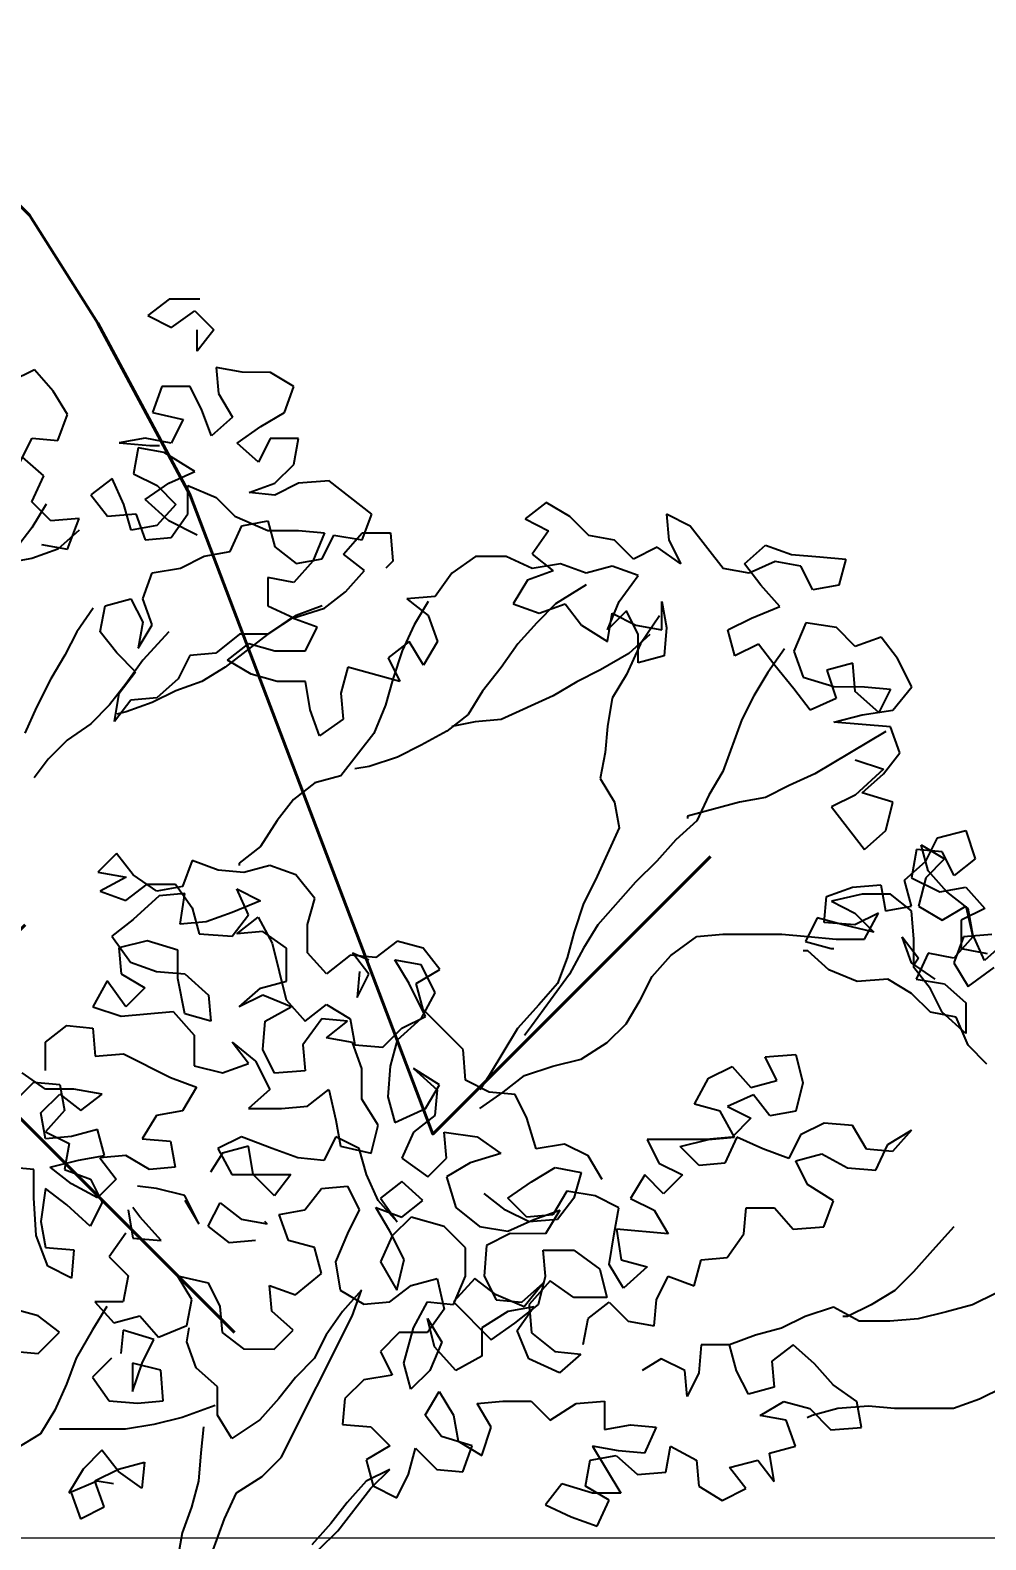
# Model space of a CAD drawing. Header units: millimetres. Extents: x 684983 to 685377, y 990360 to 990509.
# Drawn here: x 685070.511 to 685071.095, y 990434.037 to 990434.96 of the extents above; entities that cross this region are included whole.
import ezdxf

# ---------------------------------------------------------------- set-up
doc = ezdxf.new("R2010")
doc.units = ezdxf.units.MM
doc.layers.add('grid', color=8, linetype='Continuous', lineweight=9)
doc.layers.add('GRID LEVELS', color=7, linetype='Continuous', lineweight=13)
doc.layers.add('TEAK', color=7, linetype='Continuous')
doc.styles.get("Standard").update_dxf_attribs({"font": 'RomanS'})

# ---------------------------------------------------------------- blocks, each defined once
blk = doc.blocks.new('A$C25655A80')
at = {"color": 62}
for p, q in [((0.17688, 2.09548), (0.16822, 2.08876)), ((0.18937, 2.09547), (0.17688, 2.09548)), ((0.16822, 2.08876), (0.17783, 2.08394)), ((0.17783, 2.08394), (0.18744, 2.09066)), ((0.18744, 2.09066), (0.19513, 2.08296)), ((0.18839, 2.07432), (0.1884, 2.08297)), ((0.19513, 2.08296), (0.18839, 2.07432)), ((0.20665, 2.06565), (0.19608, 2.06758)), ((0.19608, 2.06758), (0.19703, 2.05701)), ((0.12205, 2.06669), (0.11244, 2.06189)), ((0.12974, 2.05803), (0.12205, 2.06669)), ((0.21818, 2.06564), (0.20665, 2.06565)), ((0.22779, 2.05986), (0.21818, 2.06564)), ((0.1355, 2.04841), (0.12974, 2.05803)), ((0.17396, 2.05991), (0.1701, 2.04934)), ((0.18549, 2.0599), (0.17396, 2.05991)), ((0.19029, 2.05028), (0.18549, 2.0599)), ((0.19703, 2.05701), (0.20279, 2.04739)), ((0.22394, 2.04929), (0.22779, 2.05986)), ((0.1701, 2.04934), (0.1826, 2.04644)), ((0.19413, 2.03971), (0.19029, 2.05028)), ((0.21432, 2.04353), (0.22394, 2.04929)), ((0.13164, 2.03784), (0.1355, 2.04841)), ((0.1826, 2.04644), (0.17778, 2.03684)), ((0.20279, 2.04739), (0.19413, 2.03971)), ((0.2047, 2.03681), (0.21432, 2.04353)), ((0.11625, 2.0292), (0.12107, 2.03881)), ((0.12107, 2.03881), (0.13164, 2.03784)), ((0.16721, 2.03877), (0.15663, 2.03686)), ((0.15663, 2.03686), (0.16913, 2.03588)), ((0.17778, 2.03684), (0.16721, 2.03877)), ((0.21334, 2.02911), (0.2047, 2.03681)), ((0.21816, 2.03872), (0.21334, 2.02911)), ((0.22969, 2.03871), (0.21816, 2.03872)), ((0.22776, 2.02814), (0.22969, 2.03871)), ((0.12586, 2.02343), (0.11722, 2.03112)), ((0.16432, 2.03493), (0.16239, 2.02435)), ((0.1749, 2.03299), (0.16432, 2.03493)), ((0.16913, 2.03588), (0.17298, 2.03588)), ((0.18739, 2.02529), (0.1749, 2.03299)), ((0.16239, 2.02435), (0.172, 2.01954)), ((0.17681, 2.02049), (0.18739, 2.02529)), ((0.22006, 2.02046), (0.22776, 2.02814)), ((0.12104, 2.01286), (0.12586, 2.02343)), ((0.15374, 2.02244), (0.14508, 2.01572)), ((0.15853, 2.01186), (0.15374, 2.02244)), ((0.16719, 2.01377), (0.17681, 2.02049)), ((0.172, 2.01954), (0.17968, 2.01184)), ((0.18449, 2.00799), (0.1845, 2.01953)), ((0.1845, 2.01953), (0.19603, 2.01471)), ((0.20949, 2.01662), (0.22006, 2.02046)), ((0.22968, 2.02045), (0.22006, 2.01565)), ((0.24218, 2.0214), (0.22968, 2.02045)), ((0.25947, 2.00792), (0.24218, 2.0214)), ((0.12681, 2.01189), (0.12103, 2.00228)), ((0.12873, 2.00516), (0.12104, 2.01286)), ((0.14508, 2.01572), (0.1518, 2.00706)), ((0.16141, 2.00128), (0.15853, 2.01186)), ((0.17679, 2.00511), (0.16719, 2.01377)), ((0.17968, 2.01184), (0.17198, 2.0032)), ((0.19603, 2.01471), (0.20371, 2.00701)), ((0.22006, 2.01565), (0.20949, 2.01662)), ((0.33061, 2.01266), (0.32195, 2.00594)), ((0.34022, 2.00689), (0.33061, 2.01266)), ((0.14026, 2.00611), (0.12873, 2.00516)), ((0.13545, 1.99362), (0.14026, 2.00611)), ((0.1518, 2.00706), (0.16334, 2.00801)), ((0.16334, 2.00801), (0.16717, 1.99743)), ((0.17775, 1.99838), (0.18449, 2.00799)), ((0.20371, 2.00701), (0.21716, 2.00123)), ((0.25561, 1.99735), (0.25947, 2.00792)), ((0.32195, 2.00594), (0.33156, 2.00113)), ((0.3479, 1.99919), (0.34022, 2.00689)), ((0.37963, 2.00781), (0.38058, 1.99724)), ((0.38924, 2.003), (0.37963, 2.00781)), ((0.12103, 2.00228), (0.1143, 1.99364)), ((0.14026, 2.0013), (0.1316, 1.99362)), ((0.17198, 2.0032), (0.16141, 2.00128)), ((0.18832, 1.99934), (0.17679, 2.00511)), ((0.20177, 1.99259), (0.20659, 2.00316)), ((0.20659, 2.00316), (0.21717, 2.00508)), ((0.21716, 2.00123), (0.22966, 2.00122)), ((0.21717, 2.00508), (0.22004, 1.9945)), ((0.22966, 2.00122), (0.24023, 2.00025)), ((0.24023, 2.00025), (0.23542, 1.98872)), ((0.23926, 1.98968), (0.24408, 1.99928)), ((0.24408, 1.99928), (0.25561, 1.99735)), ((0.24792, 1.99159), (0.25561, 2.00024)), ((0.25561, 2.00024), (0.26715, 2.00022)), ((0.26715, 2.00022), (0.2681, 1.98869)), ((0.33156, 2.00113), (0.32482, 1.99152)), ((0.40268, 1.98568), (0.38924, 2.003)), ((0.1316, 1.99362), (0.12102, 1.98978)), ((0.12487, 1.99555), (0.13545, 1.99362)), ((0.16717, 1.99743), (0.17775, 1.99838)), ((0.22004, 1.9945), (0.22869, 1.98776)), ((0.35847, 1.99726), (0.3479, 1.99919)), ((0.36615, 1.98956), (0.35847, 1.99726)), ((0.37577, 1.99436), (0.36615, 1.98956)), ((0.38538, 1.98762), (0.37577, 1.99436)), ((0.38058, 1.99724), (0.38538, 1.98762)), ((0.41133, 1.9876), (0.41999, 1.99528)), ((0.41999, 1.99528), (0.43056, 1.99142)), ((0.12102, 1.98978), (0.11045, 1.98787)), ((0.18158, 1.98588), (0.1912, 1.99068)), ((0.1912, 1.99068), (0.20177, 1.99259)), ((0.23542, 1.98872), (0.22772, 1.98007)), ((0.22869, 1.98776), (0.23926, 1.98968)), ((0.25656, 1.98485), (0.24792, 1.99159)), ((0.2681, 1.98869), (0.26521, 1.98581)), ((0.30175, 1.99058), (0.29213, 1.98386)), ((0.31425, 1.99057), (0.30175, 1.99058)), ((0.32482, 1.98575), (0.31425, 1.99057)), ((0.32482, 1.99152), (0.33347, 1.98478)), ((0.33635, 1.98766), (0.32482, 1.98575)), ((0.34692, 1.98381), (0.33635, 1.98766)), ((0.41806, 1.97894), (0.41133, 1.9876)), ((0.42383, 1.98855), (0.41325, 1.98375)), ((0.4344, 1.98661), (0.42383, 1.98855)), ((0.43056, 1.99142), (0.4421, 1.99045)), ((0.4421, 1.99045), (0.45267, 1.98948)), ((0.45267, 1.98948), (0.44978, 1.97891)), ((0.16619, 1.9734), (0.17004, 1.98397)), ((0.17004, 1.98397), (0.18158, 1.98588)), ((0.21715, 1.98201), (0.21714, 1.97047)), ((0.22772, 1.98007), (0.21715, 1.98201)), ((0.24886, 1.97621), (0.25656, 1.98485)), ((0.29213, 1.98386), (0.28539, 1.97425)), ((0.32289, 1.98095), (0.31711, 1.97134)), ((0.33347, 1.98478), (0.32289, 1.98095)), ((0.3575, 1.98668), (0.34692, 1.98381)), ((0.36807, 1.98283), (0.3575, 1.98668)), ((0.36037, 1.97226), (0.36807, 1.98283)), ((0.41325, 1.98375), (0.40268, 1.98568)), ((0.4392, 1.977), (0.4344, 1.98661)), ((0.24021, 1.96949), (0.24886, 1.97621)), ((0.34692, 1.979), (0.33441, 1.97132)), ((0.42574, 1.97028), (0.41806, 1.97894)), ((0.44978, 1.97891), (0.4392, 1.977)), ((0.146, 1.96957), (0.13926, 1.95997)), ((0.14887, 1.95996), (0.15081, 1.97053)), ((0.15081, 1.97053), (0.16138, 1.97341)), ((0.16138, 1.97341), (0.16618, 1.96379)), ((0.17002, 1.96282), (0.16619, 1.9734)), ((0.21714, 1.97047), (0.22771, 1.96565)), ((0.22771, 1.96565), (0.24021, 1.96949)), ((0.23925, 1.97045), (0.22867, 1.96661)), ((0.28539, 1.97425), (0.27385, 1.9733)), ((0.27385, 1.9733), (0.2825, 1.96657)), ((0.28251, 1.97233), (0.27673, 1.96273)), ((0.31711, 1.97134), (0.32768, 1.96749)), ((0.33441, 1.97132), (0.32672, 1.96364)), ((0.32768, 1.96749), (0.33826, 1.97132)), ((0.33826, 1.97132), (0.34498, 1.96266)), ((0.35555, 1.96073), (0.36037, 1.97226)), ((0.37766, 1.96071), (0.37767, 1.97225)), ((0.37767, 1.97225), (0.37959, 1.96167)), ((0.4142, 1.96548), (0.42574, 1.97028)), ((0.16618, 1.96379), (0.16425, 1.95322)), ((0.16425, 1.95322), (0.17002, 1.96282)), ((0.22867, 1.96661), (0.21712, 1.95893)), ((0.22674, 1.96566), (0.21712, 1.95893)), ((0.23731, 1.9618), (0.22674, 1.96566)), ((0.27673, 1.96273), (0.27191, 1.95216)), ((0.2825, 1.96657), (0.28634, 1.95599)), ((0.32672, 1.96364), (0.31902, 1.955)), ((0.34498, 1.96266), (0.35555, 1.95592)), ((0.36325, 1.96841), (0.35555, 1.96073)), ((0.35555, 1.95592), (0.35748, 1.96746)), ((0.35748, 1.96746), (0.36709, 1.96264)), ((0.36805, 1.9588), (0.36325, 1.96841)), ((0.36709, 1.96264), (0.37766, 1.96071)), ((0.37671, 1.96648), (0.36901, 1.95495)), ((0.40458, 1.96069), (0.4142, 1.96548)), ((0.43631, 1.96354), (0.43149, 1.95201)), ((0.4488, 1.96161), (0.43631, 1.96354)), ((0.13926, 1.95997), (0.13444, 1.95036)), ((0.15559, 1.9513), (0.14887, 1.95996)), ((0.17675, 1.95993), (0.16617, 1.94841)), ((0.20559, 1.95895), (0.19597, 1.95126)), ((0.21712, 1.95893), (0.19981, 1.94549)), ((0.21712, 1.95893), (0.20559, 1.95895)), ((0.2325, 1.95219), (0.23731, 1.9618)), ((0.37286, 1.95879), (0.3642, 1.95111)), ((0.36804, 1.94726), (0.36805, 1.9588)), ((0.37959, 1.96167), (0.37862, 1.95014)), ((0.40745, 1.95011), (0.40458, 1.96069)), ((0.45648, 1.95391), (0.4488, 1.96161)), ((0.46706, 1.95774), (0.45648, 1.95391)), ((0.47378, 1.94909), (0.46706, 1.95774)), ((0.13444, 1.95036), (0.12867, 1.94075)), ((0.16328, 1.9436), (0.15559, 1.9513)), ((0.18539, 1.95031), (0.18058, 1.9407)), ((0.19597, 1.95126), (0.18539, 1.95031)), ((0.20077, 1.94838), (0.20943, 1.9551)), ((0.20943, 1.9551), (0.22, 1.9522)), ((0.22, 1.9522), (0.2325, 1.95219)), ((0.2748, 1.956), (0.26614, 1.94928)), ((0.27191, 1.95216), (0.26806, 1.94062)), ((0.28056, 1.94638), (0.2748, 1.956)), ((0.28634, 1.95599), (0.28056, 1.94638)), ((0.31902, 1.955), (0.31228, 1.94539)), ((0.3642, 1.95111), (0.35266, 1.94439)), ((0.36901, 1.95495), (0.36323, 1.94246)), ((0.37862, 1.95014), (0.36804, 1.94726)), ((0.41707, 1.95491), (0.40745, 1.95011)), ((0.42379, 1.94625), (0.41707, 1.95491)), ((0.42764, 1.95297), (0.42091, 1.94337)), ((0.43149, 1.95201), (0.43532, 1.94143)), ((0.16617, 1.94841), (0.15943, 1.9388)), ((0.19981, 1.94549), (0.19019, 1.93973)), ((0.21038, 1.9426), (0.20077, 1.94838)), ((0.2498, 1.94545), (0.2469, 1.93487)), ((0.27094, 1.93966), (0.2498, 1.94545)), ((0.26614, 1.94928), (0.27094, 1.93966)), ((0.31228, 1.94539), (0.30458, 1.93578)), ((0.35266, 1.94439), (0.34304, 1.93959)), ((0.43147, 1.93663), (0.42379, 1.94625)), ((0.45552, 1.94718), (0.44494, 1.94431)), ((0.44494, 1.94431), (0.44877, 1.93277)), ((0.45647, 1.93564), (0.45552, 1.94718)), ((0.47954, 1.93755), (0.47378, 1.94909)), ((0.12867, 1.94075), (0.12289, 1.92922)), ((0.15943, 1.9388), (0.15269, 1.93015)), ((0.15654, 1.93496), (0.16328, 1.9436)), ((0.18058, 1.9407), (0.17192, 1.93302)), ((0.19019, 1.93973), (0.17961, 1.9359)), ((0.22095, 1.93971), (0.21038, 1.9426)), ((0.23249, 1.93969), (0.22095, 1.93971)), ((0.2344, 1.92816), (0.23249, 1.93969)), ((0.26806, 1.94062), (0.26516, 1.93005)), ((0.34304, 1.93959), (0.33342, 1.93383)), ((0.36323, 1.94246), (0.35745, 1.93285)), ((0.42091, 1.94337), (0.41513, 1.93376)), ((0.43532, 1.94143), (0.44782, 1.93757)), ((0.15461, 1.92342), (0.15654, 1.93496)), ((0.16134, 1.93207), (0.15461, 1.92342)), ((0.17192, 1.93302), (0.16134, 1.93207)), ((0.17961, 1.9359), (0.17, 1.9311)), ((0.2469, 1.93487), (0.24785, 1.9243)), ((0.30458, 1.93578), (0.29881, 1.92618)), ((0.33342, 1.93383), (0.31226, 1.92424)), ((0.35745, 1.93285), (0.35552, 1.92132)), ((0.41513, 1.93376), (0.41031, 1.92415)), ((0.4382, 1.92797), (0.43147, 1.93663)), ((0.44877, 1.93277), (0.4382, 1.92797)), ((0.44782, 1.93757), (0.46031, 1.93756)), ((0.46607, 1.92698), (0.45647, 1.93564)), ((0.46031, 1.93756), (0.47089, 1.93659)), ((0.47089, 1.93659), (0.46607, 1.92698)), ((0.47184, 1.92794), (0.47954, 1.93755)), ((0.12289, 1.92922), (0.11807, 1.91865)), ((0.15269, 1.93015), (0.14499, 1.92247)), ((0.15942, 1.92726), (0.15557, 1.92631)), ((0.17, 1.9311), (0.15942, 1.92726)), ((0.23824, 1.91758), (0.2344, 1.92816)), ((0.26516, 1.93005), (0.26035, 1.91852)), ((0.29881, 1.92618), (0.29015, 1.91945)), ((0.4478, 1.92316), (0.45934, 1.92603)), ((0.45934, 1.92603), (0.47184, 1.92794)), ((0.14499, 1.92247), (0.13537, 1.91575)), ((0.24785, 1.9243), (0.23824, 1.91758)), ((0.29015, 1.91945), (0.27957, 1.9137)), ((0.30169, 1.92329), (0.29207, 1.92138)), ((0.31226, 1.92424), (0.30169, 1.92329)), ((0.35552, 1.92132), (0.35455, 1.91074)), ((0.41031, 1.92415), (0.4026, 1.90301)), ((0.46895, 1.91929), (0.44009, 1.90201)), ((0.47087, 1.92121), (0.4478, 1.92316)), ((0.47471, 1.91063), (0.47087, 1.92121)), ((0.13537, 1.91575), (0.12768, 1.90807)), ((0.26035, 1.91852), (0.24687, 1.90123)), ((0.27957, 1.9137), (0.26995, 1.9089)), ((0.12768, 1.90807), (0.1219, 1.90038)), ((0.26995, 1.9089), (0.25841, 1.90506)), ((0.35455, 1.91074), (0.35261, 1.90017)), ((0.45644, 1.90777), (0.46797, 1.90391)), ((0.46797, 1.90199), (0.47471, 1.91063)), ((0.24687, 1.90123), (0.2363, 1.89836)), ((0.25841, 1.90506), (0.25264, 1.90411)), ((0.4026, 1.90301), (0.39683, 1.8934)), ((0.44009, 1.90201), (0.42952, 1.89722)), ((0.46797, 1.90391), (0.45643, 1.89335)), ((0.45931, 1.89431), (0.46797, 1.90199)), ((0.2363, 1.89836), (0.22764, 1.89163)), ((0.35261, 1.90017), (0.35837, 1.89055)), ((0.42952, 1.89722), (0.4199, 1.89242)), ((0.22764, 1.89163), (0.2209, 1.88299)), ((0.35837, 1.89055), (0.36029, 1.87998)), ((0.40932, 1.89051), (0.38817, 1.88476)), ((0.39683, 1.8934), (0.39201, 1.88283)), ((0.4199, 1.89242), (0.40932, 1.89051)), ((0.45643, 1.89335), (0.44681, 1.88855)), ((0.44681, 1.88855), (0.46025, 1.87123)), ((0.47181, 1.89045), (0.45931, 1.89431)), ((0.46891, 1.87892), (0.47181, 1.89045)), ((0.2209, 1.88299), (0.21416, 1.87242)), ((0.39201, 1.88283), (0.38335, 1.87515)), ((0.38817, 1.88476), (0.38817, 1.8838)), ((0.36029, 1.87998), (0.35065, 1.85884)), ((0.46025, 1.87123), (0.46891, 1.87892)), ((0.49006, 1.87601), (0.5016, 1.87889)), ((0.5016, 1.87889), (0.50543, 1.86735)), ((0.21416, 1.87242), (0.2055, 1.8657)), ((0.38335, 1.87515), (0.37565, 1.8665)), ((0.4814, 1.87121), (0.47947, 1.85968)), ((0.49198, 1.87024), (0.4814, 1.87121)), ((0.48333, 1.87314), (0.49293, 1.86736)), ((0.4862, 1.86256), (0.48333, 1.87314)), ((0.48524, 1.8664), (0.49006, 1.87601)), ((0.49677, 1.86063), (0.49198, 1.87024)), ((0.15552, 1.86959), (0.14782, 1.86191)), ((0.16224, 1.86093), (0.15552, 1.86959)), ((0.18628, 1.86668), (0.18242, 1.85611)), ((0.19685, 1.86282), (0.18628, 1.86668)), ((0.2055, 1.8657), (0.2055, 1.86474)), ((0.218, 1.86473), (0.20742, 1.86185)), ((0.22857, 1.86087), (0.218, 1.86473)), ((0.37565, 1.8665), (0.367, 1.85786)), ((0.47658, 1.85872), (0.48524, 1.8664)), ((0.49293, 1.86736), (0.48524, 1.85968)), ((0.50543, 1.86735), (0.49677, 1.86063)), ((0.14782, 1.86191), (0.15936, 1.85997)), ((0.15936, 1.85997), (0.14878, 1.85422)), ((0.17185, 1.85419), (0.16224, 1.86093)), ((0.20742, 1.86185), (0.19685, 1.86282)), ((0.23625, 1.85125), (0.22857, 1.86087)), ((0.35065, 1.85884), (0.34584, 1.84923)), ((0.367, 1.85786), (0.3516, 1.84057)), ((0.47946, 1.84814), (0.47658, 1.85872)), ((0.47947, 1.85968), (0.491, 1.8539)), ((0.48524, 1.85968), (0.48234, 1.84814)), ((0.49388, 1.8539), (0.4862, 1.86256)), ((0.14878, 1.85422), (0.15935, 1.85036)), ((0.15935, 1.85036), (0.16801, 1.85708)), ((0.17281, 1.85227), (0.16222, 1.84267)), ((0.16801, 1.85708), (0.17954, 1.85707)), ((0.18242, 1.85611), (0.17185, 1.85419)), ((0.18338, 1.85322), (0.17281, 1.85227)), ((0.17954, 1.85707), (0.18626, 1.84745)), ((0.18145, 1.84073), (0.18338, 1.85322)), ((0.20453, 1.85513), (0.21414, 1.85031)), ((0.20933, 1.84455), (0.20453, 1.85513)), ((0.44388, 1.84145), (0.44486, 1.85202)), ((0.44486, 1.85202), (0.45543, 1.85586)), ((0.45928, 1.85297), (0.44678, 1.8501)), ((0.45543, 1.85586), (0.46697, 1.85681)), ((0.47081, 1.85296), (0.45928, 1.85297)), ((0.46697, 1.85681), (0.46888, 1.84623)), ((0.47946, 1.84622), (0.47081, 1.85296)), ((0.491, 1.8539), (0.50158, 1.85582)), ((0.50253, 1.84716), (0.49388, 1.8539)), ((0.50158, 1.85582), (0.50926, 1.84716)), ((0.18626, 1.84745), (0.18914, 1.83688)), ((0.2026, 1.84551), (0.19202, 1.84168)), ((0.21414, 1.85031), (0.2026, 1.84551)), ((0.23336, 1.84068), (0.23625, 1.85125)), ((0.34584, 1.84923), (0.34198, 1.8377)), ((0.44678, 1.8501), (0.45638, 1.84528)), ((0.46888, 1.84623), (0.47946, 1.84814)), ((0.48041, 1.83469), (0.47946, 1.84622)), ((0.48234, 1.84814), (0.49195, 1.84237)), ((0.49195, 1.84237), (0.50157, 1.84812)), ((0.50926, 1.84716), (0.49964, 1.84236)), ((0.50157, 1.84812), (0.50444, 1.83563)), ((0.50444, 1.83659), (0.50253, 1.84716)), ((0.16222, 1.84267), (0.15357, 1.83595)), ((0.19202, 1.84168), (0.18145, 1.84073)), ((0.20259, 1.8359), (0.20933, 1.84455)), ((0.20452, 1.83686), (0.21317, 1.84358)), ((0.21317, 1.84358), (0.21893, 1.833)), ((0.23335, 1.82914), (0.23336, 1.84068)), ((0.3516, 1.84057), (0.34582, 1.83096)), ((0.441, 1.84337), (0.43619, 1.83376)), ((0.45157, 1.84048), (0.441, 1.84337)), ((0.45638, 1.84048), (0.44388, 1.84145)), ((0.46407, 1.83758), (0.45157, 1.84048)), ((0.45638, 1.84528), (0.46407, 1.83758)), ((0.466, 1.84527), (0.45638, 1.84048)), ((0.46022, 1.8347), (0.466, 1.84527)), ((0.49964, 1.84236), (0.49963, 1.83082)), ((0.15357, 1.83595), (0.16125, 1.82536)), ((0.16798, 1.83401), (0.15645, 1.83114)), ((0.18048, 1.83015), (0.16798, 1.83401)), ((0.18914, 1.83688), (0.20259, 1.8359)), ((0.21509, 1.83781), (0.20452, 1.83686)), ((0.2247, 1.83107), (0.21509, 1.83781)), ((0.26988, 1.83392), (0.26122, 1.8272)), ((0.28045, 1.83102), (0.26988, 1.83392)), ((0.34198, 1.8377), (0.33909, 1.82712)), ((0.38139, 1.82805), (0.39197, 1.83573)), ((0.39197, 1.83573), (0.40254, 1.83668)), ((0.40254, 1.83668), (0.42658, 1.83666)), ((0.42658, 1.83666), (0.43715, 1.83569)), ((0.43619, 1.83376), (0.44676, 1.83087)), ((0.43715, 1.83569), (0.44868, 1.83471)), ((0.44868, 1.83471), (0.46022, 1.8347)), ((0.4756, 1.83565), (0.48232, 1.82699)), ((0.47944, 1.82507), (0.4756, 1.83565)), ((0.4804, 1.82315), (0.48041, 1.83469)), ((0.50444, 1.83563), (0.49674, 1.82698)), ((0.5006, 1.83563), (0.49674, 1.82506)), ((0.51213, 1.83658), (0.5006, 1.83563)), ((0.50924, 1.82601), (0.50444, 1.83659)), ((0.5179, 1.83369), (0.50924, 1.82601)), ((0.15645, 1.83114), (0.1574, 1.82056)), ((0.18047, 1.81862), (0.18048, 1.83015)), ((0.21893, 1.833), (0.22468, 1.80993)), ((0.22469, 1.81762), (0.2247, 1.83107)), ((0.24103, 1.82049), (0.23335, 1.82914)), ((0.25065, 1.82817), (0.24103, 1.82049)), ((0.26122, 1.8272), (0.25065, 1.82817)), ((0.25161, 1.82913), (0.25834, 1.82624)), ((0.25833, 1.82047), (0.25161, 1.82913)), ((0.28717, 1.82237), (0.28045, 1.83102)), ((0.33909, 1.82712), (0.33523, 1.81655)), ((0.34582, 1.83096), (0.34004, 1.82039)), ((0.37369, 1.8194), (0.38139, 1.82805)), ((0.43714, 1.82992), (0.43522, 1.82992)), ((0.44579, 1.82222), (0.43714, 1.82992)), ((0.44676, 1.83087), (0.44772, 1.83087)), ((0.48617, 1.82891), (0.48135, 1.81834)), ((0.49674, 1.82698), (0.48617, 1.82891)), ((0.49963, 1.83082), (0.5102, 1.82889)), ((0.16125, 1.82536), (0.17182, 1.82151)), ((0.17182, 1.82151), (0.18335, 1.82054)), ((0.25449, 1.82143), (0.25352, 1.81086)), ((0.26891, 1.82623), (0.27949, 1.8243)), ((0.27467, 1.81661), (0.26891, 1.82623)), ((0.27756, 1.81661), (0.28717, 1.82237)), ((0.27949, 1.8243), (0.28524, 1.81275)), ((0.45732, 1.8174), (0.44579, 1.82222)), ((0.48904, 1.81834), (0.47944, 1.82507)), ((0.48232, 1.82699), (0.4804, 1.82411)), ((0.48712, 1.81449), (0.4804, 1.82315)), ((0.49674, 1.82506), (0.5025, 1.81544)), ((0.5025, 1.81544), (0.51308, 1.82312)), ((0.15163, 1.81768), (0.14585, 1.80711)), ((0.15931, 1.8071), (0.15163, 1.81768)), ((0.1574, 1.82056), (0.16701, 1.81479)), ((0.16701, 1.81479), (0.15931, 1.8071)), ((0.18334, 1.8042), (0.18047, 1.81862)), ((0.18335, 1.82054), (0.19296, 1.81188)), ((0.20545, 1.80706), (0.21411, 1.81474)), ((0.21411, 1.81474), (0.22469, 1.81762)), ((0.25352, 1.81086), (0.25833, 1.82047)), ((0.28139, 1.80315), (0.27467, 1.81661)), ((0.28043, 1.80603), (0.27756, 1.81661)), ((0.34004, 1.82039), (0.32464, 1.79926)), ((0.33523, 1.81655), (0.32754, 1.80791)), ((0.36887, 1.80979), (0.37369, 1.8194)), ((0.46982, 1.81835), (0.45732, 1.8174)), ((0.47943, 1.81258), (0.46982, 1.81835)), ((0.48135, 1.81834), (0.49289, 1.81641)), ((0.49289, 1.81641), (0.50153, 1.80871)), ((0.19296, 1.81188), (0.19391, 1.8013)), ((0.21507, 1.81186), (0.20545, 1.80706)), ((0.2266, 1.80704), (0.21507, 1.81186)), ((0.22468, 1.80993), (0.23236, 1.80127)), ((0.28524, 1.81275), (0.27947, 1.80219)), ((0.3631, 1.80019), (0.36887, 1.80979)), ((0.48711, 1.80488), (0.47943, 1.81258)), ((0.49192, 1.80487), (0.48712, 1.81449)), ((0.50153, 1.80871), (0.50152, 1.79621)), ((0.14585, 1.80711), (0.15738, 1.80326)), ((0.15738, 1.80326), (0.17853, 1.80516)), ((0.17853, 1.80516), (0.18717, 1.79554)), ((0.19391, 1.8013), (0.18334, 1.8042)), ((0.21602, 1.80128), (0.2266, 1.80704)), ((0.23236, 1.80127), (0.24102, 1.80799)), ((0.24102, 1.80799), (0.25063, 1.80221)), ((0.27177, 1.79835), (0.28139, 1.80315)), ((0.29676, 1.78967), (0.28043, 1.80603)), ((0.32754, 1.80791), (0.31888, 1.7983)), ((0.49768, 1.80295), (0.48711, 1.80488)), ((0.50152, 1.79621), (0.49192, 1.80487)), ((0.50248, 1.79141), (0.49768, 1.80295)), ((0.12661, 1.79271), (0.13527, 1.79943)), ((0.13527, 1.79943), (0.14584, 1.79846)), ((0.14584, 1.79846), (0.14679, 1.78693)), ((0.21505, 1.78975), (0.21602, 1.80128)), ((0.23909, 1.80222), (0.23139, 1.79166)), ((0.24966, 1.80125), (0.23909, 1.80222)), ((0.24101, 1.79453), (0.24966, 1.80125)), ((0.25063, 1.80221), (0.25254, 1.79164)), ((0.26407, 1.79066), (0.27177, 1.79835)), ((0.27947, 1.80219), (0.26984, 1.79354)), ((0.31888, 1.7983), (0.30732, 1.77909)), ((0.32464, 1.79926), (0.32176, 1.79542)), ((0.3554, 1.7925), (0.3631, 1.80019)), ((0.1266, 1.78118), (0.12661, 1.79271)), ((0.18717, 1.79554), (0.18716, 1.78304)), ((0.20255, 1.79264), (0.21216, 1.78494)), ((0.20927, 1.78398), (0.20255, 1.79264)), ((0.23139, 1.79166), (0.23234, 1.78108)), ((0.25158, 1.7926), (0.24101, 1.79453)), ((0.25541, 1.78202), (0.25158, 1.7926)), ((0.25254, 1.79164), (0.26407, 1.79066)), ((0.26984, 1.79354), (0.26695, 1.78297)), ((0.34482, 1.78578), (0.3554, 1.7925)), ((0.51016, 1.78371), (0.50248, 1.79141)), ((0.14679, 1.78693), (0.15833, 1.78788)), ((0.15833, 1.78788), (0.17755, 1.77825)), ((0.1987, 1.78015), (0.20927, 1.78398)), ((0.21216, 1.78494), (0.21792, 1.7734)), ((0.21985, 1.78013), (0.21505, 1.78975)), ((0.29771, 1.77717), (0.29676, 1.78967)), ((0.33328, 1.78291), (0.34482, 1.78578)), ((0.4198, 1.78668), (0.4323, 1.78763)), ((0.4246, 1.77706), (0.4198, 1.78668)), ((0.4323, 1.78763), (0.43517, 1.77609)), ((0.12659, 1.77349), (0.11699, 1.78022)), ((0.17755, 1.77825), (0.18812, 1.77439)), ((0.18716, 1.78304), (0.1987, 1.78015)), ((0.23234, 1.78108), (0.21985, 1.78013)), ((0.2554, 1.76952), (0.25541, 1.78202)), ((0.26695, 1.78297), (0.26598, 1.77047)), ((0.27656, 1.782), (0.28617, 1.77334)), ((0.28713, 1.77526), (0.27656, 1.782)), ((0.30732, 1.77909), (0.30347, 1.77332)), ((0.31308, 1.77235), (0.32174, 1.77908)), ((0.32174, 1.77908), (0.33328, 1.78291)), ((0.39095, 1.76748), (0.39672, 1.77805)), ((0.39672, 1.77805), (0.40634, 1.78284)), ((0.40634, 1.78284), (0.41402, 1.77418)), ((0.11409, 1.76869), (0.12179, 1.77637)), ((0.12179, 1.77637), (0.13236, 1.7754)), ((0.13813, 1.77348), (0.12659, 1.77349)), ((0.13236, 1.7754), (0.13428, 1.76483)), ((0.14966, 1.77154), (0.13813, 1.77348)), ((0.18812, 1.77439), (0.18234, 1.76478)), ((0.21792, 1.7734), (0.20926, 1.76572)), ((0.23329, 1.76666), (0.24195, 1.77338)), ((0.24195, 1.77338), (0.24482, 1.76088)), ((0.28136, 1.76565), (0.28713, 1.77526)), ((0.28617, 1.77334), (0.2852, 1.76277)), ((0.30732, 1.77236), (0.29771, 1.77717)), ((0.30347, 1.76563), (0.31308, 1.77235)), ((0.31789, 1.77139), (0.30732, 1.77236)), ((0.41402, 1.77418), (0.4246, 1.77706)), ((0.43517, 1.77609), (0.43228, 1.76455)), ((0.12466, 1.76388), (0.13236, 1.77156)), ((0.13236, 1.77156), (0.141, 1.76482)), ((0.141, 1.76482), (0.14966, 1.77154)), ((0.20926, 1.76572), (0.22272, 1.76571)), ((0.22272, 1.76571), (0.23329, 1.76666)), ((0.26212, 1.75894), (0.2554, 1.76952)), ((0.26598, 1.77047), (0.26885, 1.7599)), ((0.26885, 1.7599), (0.28136, 1.76565)), ((0.32269, 1.76177), (0.31789, 1.77139)), ((0.40152, 1.76458), (0.39095, 1.76748)), ((0.41498, 1.7713), (0.4044, 1.7665)), ((0.4044, 1.7665), (0.41401, 1.76169)), ((0.4217, 1.76264), (0.41498, 1.7713)), ((0.12657, 1.7533), (0.12466, 1.76388)), ((0.13428, 1.76483), (0.12658, 1.75618)), ((0.17176, 1.76287), (0.16599, 1.75326)), ((0.18234, 1.76478), (0.17176, 1.76287)), ((0.24482, 1.76088), (0.24673, 1.75031)), ((0.2852, 1.76277), (0.27654, 1.75605)), ((0.32652, 1.74927), (0.32269, 1.76177)), ((0.40727, 1.754), (0.40152, 1.76458)), ((0.41401, 1.76169), (0.40631, 1.754)), ((0.43228, 1.76455), (0.4217, 1.76264)), ((0.44381, 1.75974), (0.43419, 1.75494)), ((0.45534, 1.75877), (0.44381, 1.75974)), ((0.13715, 1.75425), (0.12657, 1.7533)), ((0.12658, 1.75618), (0.13619, 1.75137)), ((0.14773, 1.75712), (0.13715, 1.75425)), ((0.1506, 1.74655), (0.14773, 1.75712)), ((0.16599, 1.75326), (0.17752, 1.75229)), ((0.20636, 1.75419), (0.19675, 1.74939)), ((0.21886, 1.74937), (0.20636, 1.75419)), ((0.24482, 1.75415), (0.24, 1.74454)), ((0.25442, 1.74934), (0.24482, 1.75415)), ((0.25923, 1.74741), (0.26212, 1.75894)), ((0.27654, 1.75605), (0.27172, 1.74548)), ((0.28904, 1.75603), (0.30249, 1.7541)), ((0.28999, 1.74546), (0.28904, 1.75603)), ((0.30249, 1.7541), (0.3121, 1.74736)), ((0.40631, 1.754), (0.39574, 1.75305)), ((0.3967, 1.75305), (0.40727, 1.754)), ((0.40824, 1.754), (0.40342, 1.74343)), ((0.41881, 1.74919), (0.40824, 1.754)), ((0.43419, 1.75494), (0.42938, 1.74533)), ((0.4611, 1.74915), (0.45534, 1.75877)), ((0.46976, 1.75106), (0.47938, 1.75682)), ((0.47938, 1.75682), (0.47168, 1.74818)), ((0.13619, 1.75137), (0.13425, 1.7408)), ((0.17752, 1.75229), (0.17944, 1.74172)), ((0.19867, 1.74747), (0.19385, 1.73978)), ((0.19675, 1.74939), (0.2025, 1.73881)), ((0.20924, 1.75034), (0.19867, 1.74747)), ((0.21116, 1.7388), (0.20924, 1.75034)), ((0.22943, 1.74551), (0.21886, 1.74937)), ((0.24673, 1.75031), (0.25923, 1.74741)), ((0.2573, 1.73876), (0.25442, 1.74934)), ((0.3121, 1.74736), (0.2996, 1.74353)), ((0.33806, 1.75118), (0.32652, 1.74927)), ((0.34767, 1.74637), (0.33806, 1.75118)), ((0.37171, 1.75307), (0.3765, 1.74346)), ((0.39574, 1.75305), (0.37171, 1.75307)), ((0.38516, 1.75018), (0.3967, 1.75305)), ((0.39284, 1.74248), (0.38516, 1.75018)), ((0.42938, 1.74533), (0.41881, 1.74919)), ((0.43226, 1.74437), (0.44284, 1.74724)), ((0.44284, 1.74724), (0.45341, 1.74146)), ((0.47168, 1.74818), (0.4611, 1.74915)), ((0.46494, 1.74049), (0.46976, 1.75106)), ((0.12176, 1.74081), (0.11118, 1.74178)), ((0.12849, 1.74176), (0.14002, 1.74463)), ((0.13713, 1.73502), (0.12849, 1.74176)), ((0.14002, 1.74463), (0.1506, 1.74655)), ((0.15925, 1.74654), (0.14868, 1.74559)), ((0.14868, 1.74559), (0.1554, 1.73693)), ((0.16886, 1.74076), (0.15925, 1.74654)), ((0.17944, 1.74172), (0.16886, 1.74076)), ((0.24, 1.74454), (0.22943, 1.74551)), ((0.27172, 1.74548), (0.28229, 1.73778)), ((0.28229, 1.73778), (0.28999, 1.74546)), ((0.2996, 1.74353), (0.28998, 1.73777)), ((0.32459, 1.73581), (0.3342, 1.74157)), ((0.3342, 1.74157), (0.34478, 1.73964)), ((0.35343, 1.73675), (0.34767, 1.74637)), ((0.3765, 1.74346), (0.38611, 1.73864)), ((0.40342, 1.74343), (0.39284, 1.74248)), ((0.43706, 1.73475), (0.43226, 1.74437)), ((0.45341, 1.74146), (0.46494, 1.74049)), ((0.12175, 1.72927), (0.12176, 1.74081)), ((0.13425, 1.7408), (0.14482, 1.73694)), ((0.1477, 1.72925), (0.13713, 1.73502)), ((0.14482, 1.73694), (0.14962, 1.72732)), ((0.1554, 1.73693), (0.1477, 1.72925)), ((0.2025, 1.73881), (0.22654, 1.73879)), ((0.2198, 1.73014), (0.21116, 1.7388)), ((0.22654, 1.73879), (0.2198, 1.73014)), ((0.26209, 1.72818), (0.2573, 1.73876)), ((0.27171, 1.73586), (0.26306, 1.72914)), ((0.28036, 1.72816), (0.27171, 1.73586)), ((0.28998, 1.73777), (0.29382, 1.72527)), ((0.31497, 1.72909), (0.32459, 1.73581)), ((0.34478, 1.73964), (0.34188, 1.72907)), ((0.37073, 1.73866), (0.36495, 1.72905)), ((0.37841, 1.73096), (0.37073, 1.73866)), ((0.38611, 1.73864), (0.37841, 1.73096)), ((0.44763, 1.72801), (0.43706, 1.73475)), ((0.12269, 1.71389), (0.12175, 1.72927)), ((0.12656, 1.73311), (0.12462, 1.71966)), ((0.1352, 1.72637), (0.12656, 1.73311)), ((0.17174, 1.73307), (0.16405, 1.73404)), ((0.18327, 1.73018), (0.17174, 1.73307)), ((0.18903, 1.71863), (0.18327, 1.73018)), ((0.23229, 1.72436), (0.23903, 1.73301)), ((0.23903, 1.73301), (0.2496, 1.73396)), ((0.2496, 1.73396), (0.2544, 1.72434)), ((0.26306, 1.72914), (0.26978, 1.71952)), ((0.314, 1.72429), (0.30536, 1.73103)), ((0.32265, 1.7214), (0.31497, 1.72909)), ((0.339, 1.73196), (0.33323, 1.72235)), ((0.34188, 1.72907), (0.33515, 1.72042)), ((0.35054, 1.73002), (0.339, 1.73196)), ((0.36014, 1.72521), (0.35054, 1.73002)), ((0.36495, 1.72905), (0.37456, 1.72423)), ((0.14481, 1.71771), (0.1352, 1.72637)), ((0.14962, 1.72732), (0.14481, 1.71771)), ((0.16019, 1.72443), (0.16211, 1.71289)), ((0.165, 1.72154), (0.16212, 1.72539)), ((0.18327, 1.72825), (0.18903, 1.71863)), ((0.19287, 1.71767), (0.19769, 1.72728)), ((0.19769, 1.72728), (0.20633, 1.72054)), ((0.22171, 1.72245), (0.23229, 1.72436)), ((0.22555, 1.71187), (0.22171, 1.72245)), ((0.2544, 1.72434), (0.24959, 1.71473)), ((0.26113, 1.7253), (0.2717, 1.72144)), ((0.26689, 1.71568), (0.26113, 1.7253)), ((0.26978, 1.71952), (0.26209, 1.72818)), ((0.2717, 1.72144), (0.28036, 1.72816)), ((0.29382, 1.72527), (0.30342, 1.71757)), ((0.32361, 1.71947), (0.314, 1.72429)), ((0.32553, 1.72043), (0.33611, 1.72427)), ((0.33611, 1.72427), (0.33033, 1.71466)), ((0.35821, 1.71463), (0.36014, 1.72521)), ((0.37456, 1.72423), (0.38032, 1.71461)), ((0.41108, 1.71459), (0.41206, 1.72516)), ((0.41206, 1.72516), (0.42359, 1.72515)), ((0.42359, 1.72515), (0.43127, 1.71649)), ((0.44377, 1.71744), (0.44763, 1.72801)), ((0.12462, 1.71966), (0.12653, 1.70908)), ((0.17364, 1.71192), (0.165, 1.72154)), ((0.20152, 1.71093), (0.19287, 1.71767)), ((0.20633, 1.72054), (0.2169, 1.71861)), ((0.2169, 1.71861), (0.21594, 1.71957)), ((0.27555, 1.72144), (0.26785, 1.71376)), ((0.289, 1.71758), (0.27555, 1.72144)), ((0.29765, 1.70892), (0.289, 1.71758)), ((0.30342, 1.71757), (0.31495, 1.71564)), ((0.31495, 1.71564), (0.32553, 1.72043)), ((0.33323, 1.72235), (0.32265, 1.7214)), ((0.33515, 1.72042), (0.32361, 1.71947)), ((0.35918, 1.71656), (0.36109, 1.70406)), ((0.38032, 1.71461), (0.35918, 1.71656)), ((0.43127, 1.71649), (0.44377, 1.71744)), ((0.49664, 1.71739), (0.48798, 1.70779)), ((0.12749, 1.70139), (0.12269, 1.71389)), ((0.15922, 1.71482), (0.15249, 1.70521)), ((0.16211, 1.71289), (0.17364, 1.71192)), ((0.21209, 1.71188), (0.20152, 1.71093)), ((0.23612, 1.70898), (0.22555, 1.71187)), ((0.24959, 1.71473), (0.24477, 1.7032)), ((0.26785, 1.71376), (0.26303, 1.70319)), ((0.27265, 1.70414), (0.26689, 1.71568)), ((0.31592, 1.71467), (0.3063, 1.70988)), ((0.33033, 1.71466), (0.31592, 1.71467)), ((0.35628, 1.70214), (0.35821, 1.71463)), ((0.40435, 1.70498), (0.41108, 1.71459)), ((0.12653, 1.70908), (0.13807, 1.70811)), ((0.13807, 1.70811), (0.1371, 1.69657)), ((0.15249, 1.70521), (0.16017, 1.69751)), ((0.239, 1.6984), (0.23612, 1.70898)), ((0.26975, 1.69164), (0.27265, 1.70414)), ((0.29763, 1.69739), (0.29765, 1.70892)), ((0.3063, 1.70988), (0.30533, 1.69738)), ((0.32937, 1.70793), (0.34186, 1.70792)), ((0.33032, 1.69736), (0.32937, 1.70793)), ((0.34186, 1.70792), (0.35243, 1.70022)), ((0.36109, 1.70406), (0.37166, 1.70116)), ((0.39088, 1.69346), (0.39377, 1.70403)), ((0.39377, 1.70403), (0.40435, 1.70498)), ((0.48798, 1.70779), (0.48028, 1.69914)), ((0.1371, 1.69657), (0.12749, 1.70139)), ((0.22841, 1.68976), (0.239, 1.6984)), ((0.24477, 1.7032), (0.24668, 1.69167)), ((0.26303, 1.70319), (0.26975, 1.69164)), ((0.35243, 1.70022), (0.3553, 1.68868)), ((0.36204, 1.69252), (0.35628, 1.70214)), ((0.37166, 1.70116), (0.36204, 1.69252)), ((0.48028, 1.69914), (0.47259, 1.69146)), ((0.16017, 1.69751), (0.15824, 1.68694)), ((0.18036, 1.69749), (0.19285, 1.6946)), ((0.18611, 1.68788), (0.18036, 1.69749)), ((0.19285, 1.6946), (0.19765, 1.68498)), ((0.21879, 1.68304), (0.21784, 1.69361)), ((0.21784, 1.69361), (0.22841, 1.68976)), ((0.26686, 1.68684), (0.27552, 1.69356)), ((0.27552, 1.69356), (0.2861, 1.69644)), ((0.2861, 1.69644), (0.28897, 1.68394)), ((0.29282, 1.68586), (0.29763, 1.69739)), ((0.30148, 1.69642), (0.29282, 1.68682)), ((0.31012, 1.68969), (0.30148, 1.69642)), ((0.30533, 1.69738), (0.31012, 1.68776)), ((0.3207, 1.68679), (0.32936, 1.69447)), ((0.32936, 1.69447), (0.32166, 1.68487)), ((0.33224, 1.69543), (0.32358, 1.68583)), ((0.32742, 1.68582), (0.33032, 1.69736)), ((0.34185, 1.68869), (0.33224, 1.69543)), ((0.37549, 1.6877), (0.38031, 1.69731)), ((0.38031, 1.69731), (0.39088, 1.69346)), ((0.1467, 1.68695), (0.15438, 1.67829)), ((0.15824, 1.68694), (0.1467, 1.68695)), ((0.18418, 1.6773), (0.18611, 1.68788)), ((0.24668, 1.69167), (0.25629, 1.68589)), ((0.25533, 1.69166), (0.24763, 1.68301)), ((0.25148, 1.68109), (0.25533, 1.69166)), ((0.25629, 1.68589), (0.26686, 1.68684)), ((0.27647, 1.67626), (0.28224, 1.68683)), ((0.28224, 1.68683), (0.29282, 1.68586)), ((0.29282, 1.68682), (0.30819, 1.67142)), ((0.32166, 1.68487), (0.31012, 1.68969)), ((0.31012, 1.68776), (0.3207, 1.68679)), ((0.3178, 1.67814), (0.32742, 1.68582)), ((0.32358, 1.68583), (0.32453, 1.67429)), ((0.3553, 1.68868), (0.34185, 1.68869)), ((0.34761, 1.68004), (0.35626, 1.68676)), ((0.35626, 1.68676), (0.36395, 1.67906)), ((0.37452, 1.67713), (0.37549, 1.6877)), ((0.46297, 1.6857), (0.45335, 1.6809)), ((0.47259, 1.69146), (0.46297, 1.6857)), ((0.5043, 1.68566), (0.49373, 1.68279)), ((0.51392, 1.69046), (0.5043, 1.68566)), ((0.12362, 1.6812), (0.11305, 1.6841)), ((0.13227, 1.67447), (0.12362, 1.6812)), ((0.15151, 1.68502), (0.14573, 1.67542)), ((0.15438, 1.67829), (0.16496, 1.68117)), ((0.16496, 1.68117), (0.17264, 1.67251)), ((0.19765, 1.68498), (0.1986, 1.67441)), ((0.22744, 1.67534), (0.21879, 1.68304)), ((0.22259, 1.62344), (0.25148, 1.68109)), ((0.24763, 1.68301), (0.2409, 1.67341)), ((0.28897, 1.68394), (0.28223, 1.67433)), ((0.28224, 1.6801), (0.288, 1.67048)), ((0.28511, 1.66856), (0.28224, 1.6801)), ((0.31492, 1.68295), (0.30434, 1.67623)), ((0.3255, 1.68486), (0.31492, 1.68295)), ((0.31876, 1.67526), (0.3255, 1.68486)), ((0.34567, 1.66947), (0.34761, 1.68004)), ((0.43605, 1.68092), (0.42643, 1.67612)), ((0.44759, 1.68475), (0.43605, 1.68092)), ((0.45816, 1.67898), (0.44759, 1.68475)), ((0.45335, 1.6809), (0.45143, 1.6809)), ((0.48219, 1.67991), (0.47065, 1.67896)), ((0.49373, 1.68279), (0.48219, 1.67991)), ((0.12361, 1.66582), (0.13227, 1.67447)), ((0.14573, 1.67542), (0.13899, 1.66389)), ((0.15823, 1.6754), (0.15726, 1.66579)), ((0.17072, 1.67155), (0.15823, 1.6754)), ((0.17264, 1.67251), (0.18418, 1.6773)), ((0.18418, 1.67057), (0.18514, 1.67634)), ((0.1986, 1.67441), (0.20725, 1.66767)), ((0.21974, 1.66766), (0.22744, 1.67534)), ((0.2409, 1.67341), (0.23608, 1.6638)), ((0.2707, 1.67434), (0.263, 1.66666)), ((0.28223, 1.67433), (0.2707, 1.67434)), ((0.27261, 1.66184), (0.27647, 1.67626)), ((0.30434, 1.67623), (0.30433, 1.6647)), ((0.30819, 1.67142), (0.3178, 1.67814)), ((0.32356, 1.66372), (0.31876, 1.67526)), ((0.32453, 1.67429), (0.33414, 1.66659)), ((0.36395, 1.67906), (0.37452, 1.67713)), ((0.41585, 1.67325), (0.40527, 1.66941)), ((0.42643, 1.67612), (0.41585, 1.67325)), ((0.47065, 1.67896), (0.45816, 1.67898)), ((0.1659, 1.66194), (0.17072, 1.67155)), ((0.18801, 1.66), (0.18418, 1.67057)), ((0.20725, 1.66767), (0.21974, 1.66766)), ((0.288, 1.67048), (0.28318, 1.65895)), ((0.29375, 1.65894), (0.28511, 1.66856)), ((0.39374, 1.66942), (0.39277, 1.65789)), ((0.40527, 1.66941), (0.39374, 1.66942)), ((0.40527, 1.66941), (0.40335, 1.66941)), ((0.40815, 1.65883), (0.40527, 1.66941)), ((0.43123, 1.66939), (0.42257, 1.66267)), ((0.43987, 1.66169), (0.43123, 1.66939)), ((0.11304, 1.66679), (0.12361, 1.66582)), ((0.13899, 1.66389), (0.13513, 1.65332)), ((0.15341, 1.66387), (0.14571, 1.65619)), ((0.16205, 1.65041), (0.1659, 1.66194)), ((0.16206, 1.66194), (0.16205, 1.65041)), ((0.17359, 1.65905), (0.16206, 1.66194)), ((0.23608, 1.6638), (0.22838, 1.65611)), ((0.263, 1.66666), (0.2678, 1.65704)), ((0.27548, 1.65126), (0.27261, 1.66184)), ((0.30433, 1.6647), (0.29375, 1.65894)), ((0.33605, 1.65794), (0.32356, 1.66372)), ((0.33414, 1.66659), (0.34471, 1.66562)), ((0.34471, 1.66562), (0.33605, 1.65794)), ((0.37739, 1.66367), (0.3697, 1.65887)), ((0.387, 1.65885), (0.37739, 1.66367)), ((0.42257, 1.66267), (0.42352, 1.65209)), ((0.44756, 1.65303), (0.43987, 1.66169)), ((0.14571, 1.65619), (0.15243, 1.64657)), ((0.17454, 1.64655), (0.17359, 1.65905)), ((0.19666, 1.6523), (0.18801, 1.66)), ((0.22838, 1.65611), (0.22165, 1.64747)), ((0.25626, 1.65513), (0.24856, 1.64744)), ((0.2678, 1.65704), (0.25626, 1.65513)), ((0.28318, 1.65895), (0.27548, 1.65126)), ((0.38795, 1.64828), (0.387, 1.65885)), ((0.39277, 1.65789), (0.38795, 1.64828)), ((0.41295, 1.64922), (0.40815, 1.65883)), ((0.13513, 1.65332), (0.13032, 1.64275)), ((0.19665, 1.64076), (0.19666, 1.6523)), ((0.28124, 1.64069), (0.28702, 1.65029)), ((0.28702, 1.65029), (0.29278, 1.64067)), ((0.42352, 1.65209), (0.41295, 1.64922)), ((0.45716, 1.64629), (0.44756, 1.65303)), ((0.51677, 1.65201), (0.50715, 1.64721)), ((0.13032, 1.64275), (0.12454, 1.63314)), ((0.15243, 1.64657), (0.16397, 1.6456)), ((0.16397, 1.6456), (0.17454, 1.64655)), ((0.19569, 1.64461), (0.18223, 1.63981)), ((0.22165, 1.64747), (0.21395, 1.63882)), ((0.24856, 1.64744), (0.24759, 1.63687)), ((0.30239, 1.64547), (0.31297, 1.64642)), ((0.30815, 1.63585), (0.30239, 1.64547)), ((0.31297, 1.64642), (0.3245, 1.64641)), ((0.3245, 1.64641), (0.33219, 1.63872)), ((0.33219, 1.63872), (0.34277, 1.64544)), ((0.34277, 1.64544), (0.3543, 1.64639)), ((0.3543, 1.64639), (0.35429, 1.63485)), ((0.41775, 1.64056), (0.42736, 1.64632)), ((0.42736, 1.64632), (0.43794, 1.64343)), ((0.43794, 1.64343), (0.44658, 1.63477)), ((0.44947, 1.64342), (0.43889, 1.64054)), ((0.46197, 1.64436), (0.44947, 1.64342)), ((0.45908, 1.63572), (0.45716, 1.64629)), ((0.47254, 1.64339), (0.46197, 1.64436)), ((0.49657, 1.64337), (0.47254, 1.64339)), ((0.50715, 1.64721), (0.49657, 1.64337)), ((0.17069, 1.63694), (0.15915, 1.63503)), ((0.18223, 1.63981), (0.17069, 1.63694)), ((0.20241, 1.63114), (0.19665, 1.64076)), ((0.21395, 1.63882), (0.20241, 1.63114)), ((0.24759, 1.63687), (0.25913, 1.6359)), ((0.28796, 1.63203), (0.28124, 1.64069)), ((0.29278, 1.64067), (0.29469, 1.6301)), ((0.35429, 1.63485), (0.36487, 1.63676)), ((0.36487, 1.63676), (0.37544, 1.63579)), ((0.42832, 1.63863), (0.41775, 1.64056)), ((0.43215, 1.62805), (0.42832, 1.63863)), ((0.43889, 1.64054), (0.43697, 1.63958)), ((0.12454, 1.63314), (0.11204, 1.62546)), ((0.15915, 1.63503), (0.13223, 1.63505)), ((0.19087, 1.63596), (0.1899, 1.62539)), ((0.25913, 1.6359), (0.26681, 1.6282)), ((0.30046, 1.62817), (0.28796, 1.63203)), ((0.3043, 1.62432), (0.30815, 1.63585)), ((0.37544, 1.63579), (0.37063, 1.62522)), ((0.44658, 1.63477), (0.45908, 1.63572)), ((0.14953, 1.62639), (0.14183, 1.6187)), ((0.15625, 1.61773), (0.14953, 1.62639)), ((0.1899, 1.62539), (0.18893, 1.61385)), ((0.26681, 1.6282), (0.25719, 1.62244)), ((0.27449, 1.61666), (0.27738, 1.62723)), ((0.27738, 1.62723), (0.28603, 1.61857)), ((0.29469, 1.6301), (0.3043, 1.62432)), ((0.2966, 1.6176), (0.30046, 1.62817)), ((0.34852, 1.62236), (0.35909, 1.62427)), ((0.34948, 1.62813), (0.361, 1.60889)), ((0.36005, 1.62619), (0.34948, 1.62813)), ((0.35909, 1.62427), (0.36774, 1.61657)), ((0.37063, 1.62522), (0.36005, 1.62619)), ((0.37927, 1.61752), (0.3812, 1.6281)), ((0.3812, 1.6281), (0.39177, 1.62232)), ((0.42158, 1.62518), (0.43215, 1.62805)), ((0.42349, 1.61364), (0.42158, 1.62518)), ((0.14183, 1.6187), (0.13606, 1.6091)), ((0.14663, 1.61389), (0.15625, 1.61869)), ((0.15625, 1.61869), (0.16683, 1.62156)), ((0.16683, 1.62156), (0.16586, 1.61099)), ((0.21489, 1.61575), (0.22259, 1.62344)), ((0.2668, 1.61859), (0.25718, 1.61379)), ((0.25719, 1.62244), (0.26007, 1.61187)), ((0.2591, 1.61091), (0.2668, 1.61859)), ((0.28603, 1.61857), (0.2966, 1.6176)), ((0.34658, 1.61179), (0.34852, 1.62236)), ((0.39177, 1.62232), (0.39273, 1.61174)), ((0.40523, 1.61942), (0.41677, 1.6223)), ((0.41195, 1.61077), (0.40523, 1.61942)), ((0.41677, 1.6223), (0.42349, 1.61364)), ((0.13606, 1.6091), (0.1476, 1.61389)), ((0.15047, 1.60331), (0.14663, 1.61389)), ((0.1476, 1.61389), (0.15432, 1.61292)), ((0.16586, 1.61099), (0.15625, 1.61773)), ((0.18893, 1.61385), (0.18604, 1.60328)), ((0.20431, 1.60903), (0.21489, 1.61575)), ((0.25718, 1.61379), (0.24949, 1.60515)), ((0.26007, 1.61187), (0.26967, 1.60705)), ((0.26967, 1.60705), (0.27449, 1.61666)), ((0.33697, 1.61276), (0.33023, 1.60411)), ((0.34946, 1.6089), (0.33697, 1.61276)), ((0.35619, 1.60601), (0.34658, 1.61179)), ((0.36774, 1.61657), (0.37927, 1.61752)), ((0.39273, 1.61174), (0.40233, 1.60597)), ((0.13702, 1.60909), (0.14085, 1.59852)), ((0.19949, 1.59846), (0.20431, 1.60903)), ((0.24563, 1.59361), (0.2591, 1.61091)), ((0.361, 1.60889), (0.34946, 1.6089)), ((0.35137, 1.59544), (0.35619, 1.60601)), ((0.40233, 1.60597), (0.41195, 1.61077)), ((0.14085, 1.59852), (0.15047, 1.60331)), ((0.18604, 1.60328), (0.18218, 1.59271)), ((0.24949, 1.60515), (0.24275, 1.5965)), ((0.33023, 1.60411), (0.3408, 1.59929)), ((0.19178, 1.57732), (0.19949, 1.59846)), ((0.24275, 1.5965), (0.23505, 1.58786)), ((0.23793, 1.58593), (0.24563, 1.59361)), ((0.3408, 1.59929), (0.35137, 1.59544)), ((0.18218, 1.59271), (0.18025, 1.58118))]:
    blk.add_line(p, q, dxfattribs=at)
blk = doc.blocks.new('TR')
blk.add_blockref('A$C25655A80', (0.01921, 0.01485, 1.34531))

msp = doc.modelspace()

# ---------------------------------------------------------------- linework, layer by layer
at = {"layer": 'grid'}
msp.add_line((685085.19566, 990434.03806), (684982.76357, 990434.03806), dxfattribs=at)

# ---------------------------------------------------------------- block references
at = {"layer": 'TEAK', "xscale": 1.5, "yscale": 1.5, "zscale": 1.5}
msp.add_blockref('TR', (685070.302, 990431.63), dxfattribs=at)

# ---------------------------------------------------------------- texts
at = {"layer": 'GRID LEVELS', "width": 0.5}
msp.add_text('97.642', height=0.8, rotation=45, dxfattribs=at).set_placement((685069.62998, 990433.15777, 97.64153))

doc.saveas('drawing.dxf')
